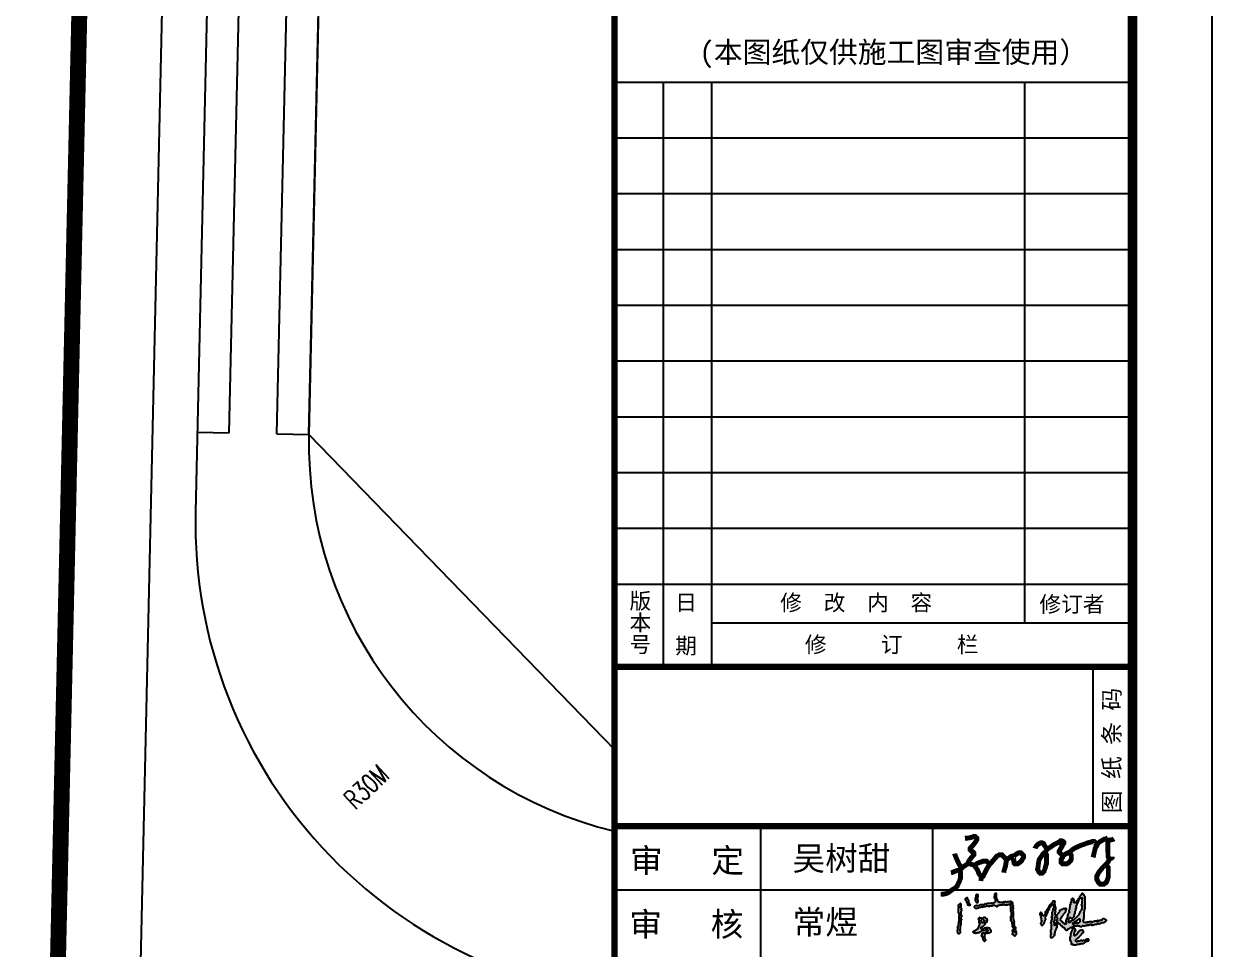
# Model space of a CAD drawing. Extents: x 37173252 to 74842692, y 59158332 to 118813339.
# Drawn here: x 37693182 to 37767752, y 59253276 to 59311342 of the extents above; entities that cross this region are included whole.
import ezdxf

# ---------------------------------------------------------------- set-up
doc = ezdxf.new("R2010")
doc.units = 0
doc.header["$LTSCALE"] = 1000
doc.header["$MEASUREMENT"] = 0
doc.linetypes.add('X-A7-L1-PLAN$0$DOTE', pattern=[2.42, 2, -0.2, 0.02, -0.2])
for name, color, linetype in [('1', 7, 'Continuous'), ('@YL', 2, 'Continuous'), ('DL_道路红线_干道网_', 6, 'Continuous'), ('DL_道路红线_支路网_', 1, 'Continuous'), ('KX_E3', 7, 'Continuous'), ('PUB_DIM', 3, 'Continuous'), ('TITEXT', 7, 'Continuous'), ('TITLIN', 7, 'Continuous'), ('TITLIN1', 3, 'Continuous'), ('WALL', 4, 'Continuous'), ('标准', 7, 'Continuous')]:
    doc.layers.add(name, color=color, linetype=linetype)
doc.styles.add('_TCH_DIM', font='SIMPLEX', dxfattribs={"bigfont": 'GBCBIG'})
doc.styles.add('DIM_FONT', font='superos.shx', dxfattribs={"width": 0.8, "bigfont": 'haiwenzw.shx'})
doc.styles.add('TITMK', font='simhei.ttf')
doc.styles.add('TITXC', font='simhei.ttf')
doc.styles.add('TITXH', font='')
doc.styles.add('TITXV', font='')
doc.styles.add('宋体', font='')
doc.styles.get('TITXH').set_extended_font_data('@SimSun')
doc.styles.get('TITXV').set_extended_font_data('SimSun')
doc.styles.get('宋体').set_extended_font_data('SimSun')
doc.dimstyles.new('DIMN500', dxfattribs={"dimscale": 5, "dimtxt": 300, "dimasz": 100, "dimexe": 250, "dimexo": 300, "dimgap": 150, "dimtad": 1, "dimdec": 0, "dimzin": 0, "dimdsep": 46, "dimtxsty": 'DIM_FONT', "dimblk": 'ARCHTICK', "dimcen": 0.09, "dimclrt": 7, "dimazin": 2, "dimtfac": 1, "dimtdec": 0, "dimtix": 1, "dimtmove": 2, "dimatfit": 3, "dimldrblk": 'ARCHTICK', "dimfxl": 0, "dimtolj": 1, "dimtzin": 0, "dimarcsym": 0})

# ---------------------------------------------------------------- blocks, each defined once
blk = doc.blocks.new('TITLEA')
blk.add_line((-500, 21532), (-500, 19532))
at = {"layer": 'TITLIN'}
for p, q in [((-4668, 19532), (-4668, 9970)), ((-2510, 19532), (-2510, 9970)), ((-6500, 18732), (0, 18732))]:
    blk.add_line(p, q, dxfattribs=at)
at = {"layer": 'TITLIN', "const_width": 80}
for points in [[(-6500, 21532), (-6500, 0)], [(-6500, 21532), (0, 21532)], [(-6500, 19532), (0, 19532)]]:
    blk.add_lwpolyline(points, dxfattribs=at)
at = {"layer": 'TITEXT', "style": 'TITMK'}
blk.add_text('图 纸 条 码', height=210, rotation=90, dxfattribs=at).set_placement((-157, 19695))
at = {"layer": 'TITEXT', "style": 'TITXV'}
for s, p in [('审   定', (-6306, 18952)), ('审   核', (-6315, 18152))]:
    blk.add_text(s, height=300, dxfattribs=at).set_placement(p)
blk = doc.blocks.new('TITLEA0')
at = {"layer": 'TITLIN'}
for p, q in [((-6500, 28871), (0, 28871)), ((-5892, 28871), (-5892, 21532)), ((-5284, 28871), (-5284, 21532)), ((-1355, 28871), (-1355, 22083)), ((-6500, 28171), (0, 28171)), ((-6500, 27471), (0, 27471)), ((-6500, 26771), (0, 26771)), ((-6500, 26071), (0, 26071)), ((-6500, 25371), (0, 25371)), ((-6500, 24671), (0, 24671)), ((-6500, 23971), (0, 23971)), ((-6500, 23271), (0, 23271)), ((-6500, 22571), (0, 22571)), ((-5284, 22083), (-47, 22083))]:
    blk.add_line(p, q, dxfattribs=at)
at = {"layer": 'TITLIN', "const_width": 80}
blk.add_lwpolyline([(-6500, 78726), (-6500, 21532)], dxfattribs=at)
at = {"layer": 'TITEXT', "style": 'TITXH'}
for s, p in [('版本号', (-6280, 22499)), ('日  期', (-5706, 22481))]:
    blk.add_text(s, height=200, rotation=270, dxfattribs=at).set_placement(p)
at = {"layer": 'TITEXT', "style": 'TITXV'}
for s, p in [('修  改  内  容', (-4421, 22238)), ('修订者', (-1169, 22219)), ('修     订     栏', (-4112, 21712))]:
    blk.add_text(s, height=200, dxfattribs=at).set_placement(p)
blk = doc.blocks.new('A$C0E0574E2')
h = blk.add_hatch(color=256)
h.paths.add_polyline_path([(517, -121), (517, -115), (527, -105), (532, -105), (532, -95), (527, -90), (527, -85), (522, -85), (517, -90), (512, -85), (507, -90), (501, -90), (486, -105), (481, -105), (481, -110), (476, -115), (476, -121), (471, -126), (466, -126), (455, -136), (450, -131), (450, -115), (455, -110), (455, -100), (460, -95), (460, -90), (466, -85), (460, -80), (460, -74), (455, -69), (440, -69), (435, -74), (435, -85), (430, -90), (430, -95), (425, -100), (425, -110), (419, -115), (425, -121), (419, -126), (419, -141), (414, -146), (419, -151), (414, -156), (414, -162), (419, -167), (414, -172), (419, -177), (419, -182), (425, -187), (425, -208), (430, -208), (435, -213), (440, -208), (445, -213), (471, -213), (476, -208), (496, -208), (501, -203), (507, -208), (512, -203), (532, -203), (537, -197), (542, -197), (558, -182), (573, -182), (578, -177), (578, -167), (573, -162), (568, -167), (563, -162), (558, -167), (553, -167), (542, -177), (537, -172), (532, -177), (527, -177), (522, -182), (517, -177), (507, -177), (501, -182), (481, -182), (476, -187), (471, -187), (460, -177), (481, -156), (486, -156), (491, -151), (491, -146)])
h.paths.add_polyline_path([(204, 23), (199, 28), (204, 33), (204, 38), (209, 43), (214, 49), (209, 54), (220, 64), (220, 74), (225, 79), (225, 84), (235, 95), (230, 100), (245, 115), (245, 120), (250, 125), (250, 131), (255, 136), (261, 136), (266, 141), (271, 141), (271, 136), (276, 131), (276, 125), (271, 120), (276, 115), (271, 110), (271, 105), (266, 100), (271, 95), (261, 84), (261, 74), (255, 69), (261, 64), (255, 59), (255, 54), (261, 49), (261, 43), (255, 38), (255, 33), (250, 28), (255, 23), (255, 8), (250, 2), (255, -3), (250, -8), (250, -18), (245, -23), (250, -28), (250, -39), (255, -44), (250, -49), (250, -80), (245, -85), (245, -95), (250, -100), (245, -105), (245, -110), (250, -115), (250, -121), (245, -126), (245, -146), (250, -151), (261, -151), (281, -131), (276, -126), (281, -121), (281, -115), (286, -110), (281, -105), (286, -100), (286, -95), (291, -90), (291, -80), (296, -74), (296, -69), (302, -64), (296, -59), (302, -54), (302, -44), (307, -39), (307, -28), (312, -23), (317, -28), (322, -28), (337, -44), (337, -49), (343, -49), (353, -59), (358, -59), (363, -64), (363, -69), (368, -69), (373, -74), (373, -80), (378, -85), (389, -85), (399, -74), (404, -74), (409, -69), (414, -69), (419, -64), (425, -64), (430, -59), (435, -59), (440, -54), (445, -54), (450, -49), (476, -49), (481, -44), (486, -49), (496, -49), (501, -54), (517, -54), (527, -44), (532, -49), (542, -49), (548, -44), (558, -44), (563, -39), (568, -44), (573, -39), (578, -44), (583, -39), (589, -39), (594, -33), (599, -33), (609, -44), (614, -39), (624, -39), (630, -33), (650, -33), (655, -28), (660, -28), (665, -33), (671, -28), (681, -28), (686, -23), (691, -18), (712, -18), (717, -13), (722, -13), (727, -8), (732, -3), (727, 2), (727, 8), (717, 8), (712, 13), (701, 13), (691, 2), (686, 2), (681, -3), (671, -3), (665, -8), (660, -3), (655, -3), (655, -8), (650, -13), (645, -8), (624, -8), (619, -13), (614, -13), (609, -18), (604, -13), (583, -13), (578, -18), (573, -13), (568, -18), (563, -13), (553, -23), (548, -18), (537, -18), (527, -8), (532, -3), (532, 8), (537, 13), (532, 18), (537, 23), (537, 59), (532, 64), (537, 69), (537, 74), (542, 79), (542, 95), (548, 100), (542, 105), (548, 110), (548, 120), (542, 125), (548, 131), (542, 136), (548, 141), (548, 151), (542, 156), (548, 161), (548, 192), (542, 197), (548, 202), (537, 213), (537, 218), (532, 223), (532, 228), (527, 233), (517, 233), (517, 228), (507, 218), (507, 213), (496, 202), (496, 197), (486, 187), (486, 182), (471, 167), (471, 156), (466, 151), (460, 156), (455, 151), (450, 151), (450, 167), (445, 172), (450, 177), (445, 182), (445, 187), (440, 187), (435, 192), (430, 187), (430, 182), (425, 177), (430, 172), (425, 167), (430, 161), (419, 151), (419, 136), (414, 131), (414, 115), (409, 110), (409, 90), (404, 84), (404, 79), (409, 74), (409, 69), (404, 64), (399, 59), (399, 54), (394, 49), (399, 43), (394, 38), (394, 33), (389, 28), (389, 18), (384, 13), (384, 8), (378, 2), (378, -23), (384, -28), (378, -33), (373, -33), (368, -33), (358, -23), (353, -23), (348, -18), (348, -13), (332, 2), (332, 13), (337, 18), (337, 23), (343, 28), (343, 33), (358, 49), (358, 54), (378, 74), (378, 90), (384, 95), (384, 100), (378, 100), (373, 105), (368, 100), (353, 100), (343, 90), (337, 95), (327, 84), (322, 84), (322, 74), (317, 69), (317, 64), (296, 43), (296, 28), (307, 18), (302, 13), (302, 8), (296, 2), (302, -3), (307, -8), (291, -23), (291, -28), (296, -33), (291, -39), (286, -39), (281, -44), (276, -39), (276, -33), (281, -28), (276, -23), (276, -18), (271, -13), (281, -3), (276, 2), (281, 8), (281, 28), (291, 38), (291, 43), (281, 54), (286, 59), (286, 69), (291, 74), (286, 79), (286, 90), (291, 95), (291, 100), (286, 105), (291, 110), (291, 115), (286, 120), (286, 136), (281, 136), (281, 146), (281, 156), (286, 161), (281, 167), (266, 167), (266, 161), (250, 146), (250, 141), (245, 136), (240, 136), (240, 131), (230, 120), (230, 115), (220, 105), (220, 100), (214, 95), (214, 90), (209, 84), (209, 79), (204, 74), (199, 74), (199, 69), (204, 64), (199, 59), (199, 54), (184, 38), (168, 54), (173, 59), (163, 69), (158, 69), (158, 64), (153, 59), (153, 49), (163, 38), (163, 33), (158, 28), (163, 23), (163, 8), (163, 2), (168, -3), (168, -8), (163, -13), (163, -23), (158, -28), (163, -33), (163, -39), (168, -44), (173, -44), (189, -28), (189, -18), (194, -13), (194, -8), (199, -3), (194, 2), (204, 13), (199, 18)])
h.paths.add_polyline_path([(399, 2), (404, 8), (404, 13), (409, 18), (414, 23), (419, 23), (425, 18), (435, 18), (450, 33), (450, 38), (455, 43), (455, 49), (450, 54), (460, 64), (460, 79), (466, 84), (466, 105), (471, 110), (471, 115), (466, 120), (471, 125), (471, 131), (476, 136), (476, 141), (481, 146), (481, 151), (486, 156), (486, 161), (491, 167), (491, 177), (501, 187), (501, 192), (507, 197), (522, 197), (522, 187), (517, 182), (522, 177), (522, 172), (517, 167), (517, 141), (512, 136), (517, 131), (517, 120), (522, 115), (517, 110), (517, 95), (512, 90), (512, 84), (501, 74), (501, 69), (496, 64), (496, 59), (491, 54), (491, 49), (445, 2), (440, 2), (435, -3), (430, -3), (425, -8), (419, -8), (419, -13), (414, -18), (404, -18), (399, -13), (399, -8), (404, -3)], flags=17)
h.paths.add_polyline_path([(435, -28), (440, -23), (445, -18), (450, -18), (455, -13), (460, -13), (466, -8), (471, -8), (471, -3), (476, 2), (481, 2), (491, 13), (496, 13), (501, 8), (501, -13), (486, -28), (481, -23), (476, -28), (455, -28), (445, -39)], flags=17)
h.paths.add_polyline_path([(-355, -90), (-349, -90), (-344, -85), (-324, -85), (-319, -80), (-308, -80), (-298, -90), (-308, -100), (-314, -100), (-319, -105), (-324, -105), (-329, -110), (-334, -115), (-339, -110), (-344, -110), (-349, -115), (-355, -115), (-355, -131), (-360, -136), (-355, -141), (-349, -141), (-344, -146), (-344, -151), (-349, -156), (-344, -162), (-344, -167), (-339, -172), (-339, -177), (-334, -182), (-329, -182), (-319, -172), (-329, -162), (-324, -156), (-334, -146), (-329, -141), (-329, -121), (-324, -115), (-319, -115), (-314, -110), (-308, -115), (-303, -110), (-283, -110), (-273, -100), (-273, -90), (-278, -85), (-278, -80), (-283, -74), (-283, -69), (-293, -69), (-298, -64), (-303, -69), (-308, -64), (-314, -69), (-319, -64), (-324, -69), (-334, -69), (-339, -74), (-344, -74), (-349, -80), (-355, -80), (-365, -69), (-349, -54), (-344, -54), (-324, -33), (-324, -28), (-308, -13), (-314, -8), (-308, -3), (-303, -3), (-303, 2), (-308, 8), (-308, 13), (-314, 13), (-324, 23), (-339, 23), (-339, 18), (-344, 13), (-344, 8), (-339, 2), (-334, 2), (-329, -3), (-334, -8), (-334, -13), (-329, -18), (-334, -23), (-339, -23), (-344, -18), (-349, -23), (-355, -23), (-360, -18), (-355, -13), (-360, -8), (-360, 2), (-349, 13), (-355, 18), (-370, 18), (-370, 23), (-375, 23), (-380, 18), (-385, 13), (-380, 8), (-380, 2), (-375, -3), (-375, -8), (-380, -8), (-380, -23), (-375, -23), (-375, -39), (-380, -44), (-375, -49), (-385, -59), (-385, -64), (-390, -69), (-390, -74), (-396, -80), (-401, -80), (-411, -90), (-416, -90), (-416, -95), (-421, -100), (-426, -95), (-431, -100), (-426, -105), (-421, -110), (-411, -110), (-406, -115), (-401, -110), (-396, -110), (-390, -105), (-385, -110), (-380, -105), (-375, -105), (-370, -100), (-365, -100)])
h.paths.add_polyline_path([(-457, 146), (-472, 161), (-467, 167), (-467, 172), (-472, 177), (-472, 182), (-478, 187), (-478, 197), (-488, 197), (-498, 187), (-498, 182), (-493, 177), (-493, 172), (-488, 167), (-488, 156), (-478, 146), (-478, 136), (-472, 136), (-467, 131), (-462, 131), (-457, 131), (-452, 136), (-457, 141)])
h.paths.add_polyline_path([(-385, 177), (-396, 187), (-390, 192), (-390, 202), (-385, 208), (-390, 213), (-385, 218), (-385, 223), (-390, 223), (-396, 228), (-406, 218), (-406, 197), (-411, 192), (-406, 187), (-411, 182), (-406, 177), (-411, 172), (-406, 167), (-406, 161), (-396, 151), (-390, 156), (-390, 161), (-385, 167)], flags=17)
h.paths.add_polyline_path([(-196, 136), (-175, 136), (-170, 141), (-165, 136), (-160, 141), (-155, 136), (-129, 136), (-124, 141), (-119, 136), (-114, 141), (-109, 141), (-103, 146), (-98, 141), (-109, 131), (-103, 125), (-103, 110), (-98, 105), (-103, 100), (-103, 90), (-98, 84), (-103, 79), (-98, 74), (-98, 59), (-93, 54), (-98, 49), (-98, 38), (-103, 33), (-98, 28), (-103, 23), (-98, 18), (-103, 13), (-98, 8), (-103, 2), (-98, -3), (-98, -8), (-93, -13), (-93, -28), (-88, -33), (-88, -54), (-83, -59), (-83, -64), (-78, -64), (-73, -69), (-78, -74), (-78, -80), (-83, -85), (-88, -90), (-88, -95), (-78, -95), (-73, -100), (-88, -115), (-88, -121), (-78, -131), (-73, -131), (-68, -136), (-62, -136), (-62, -131), (-57, -126), (-52, -121), (-52, -110), (-57, -105), (-52, -100), (-62, -90), (-57, -85), (-62, -80), (-57, -74), (-62, -69), (-57, -64), (-68, -54), (-68, -44), (-73, -44), (-73, -39), (-68, -33), (-78, -23), (-73, -18), (-68, -13), (-73, -8), (-78, -3), (-73, 2), (-78, 8), (-78, 28), (-83, 33), (-78, 38), (-78, 69), (-83, 74), (-78, 79), (-83, 84), (-83, 95), (-78, 100), (-83, 105), (-78, 110), (-83, 115), (-83, 120), (-78, 125), (-83, 131), (-83, 151), (-88, 151), (-93, 156), (-93, 161), (-98, 161), (-103, 167), (-109, 161), (-134, 161), (-139, 156), (-144, 161), (-155, 161), (-160, 156), (-165, 161), (-170, 156), (-196, 156), (-201, 161), (-206, 156), (-221, 172), (-221, 177), (-216, 182), (-221, 187), (-226, 192), (-226, 218), (-232, 223), (-226, 228), (-226, 233), (-237, 233), (-242, 228), (-242, 213), (-247, 208), (-247, 197), (-237, 187), (-237, 182), (-232, 177), (-237, 172), (-232, 167), (-237, 161), (-247, 151), (-252, 151), (-257, 146), (-262, 146), (-267, 151), (-273, 146), (-308, 146), (-314, 141), (-319, 141), (-324, 146), (-329, 141), (-334, 136), (-365, 136), (-370, 131), (-375, 131), (-380, 125), (-390, 125), (-396, 131), (-401, 125), (-411, 125), (-421, 115), (-411, 105), (-390, 105), (-385, 110), (-380, 110), (-375, 115), (-360, 115), (-355, 120), (-349, 115), (-344, 115), (-339, 120), (-324, 120), (-319, 120), (-314, 125), (-303, 125), (-298, 120), (-293, 125), (-288, 120), (-283, 125), (-262, 125), (-257, 131), (-242, 131), (-237, 125), (-232, 125), (-226, 120), (-221, 120), (-211, 131), (-201, 131)])
h.paths.add_polyline_path([(-534, 79), (-529, 84), (-534, 90), (-534, 95), (-529, 100), (-534, 105), (-534, 115), (-539, 120), (-534, 125), (-534, 141), (-539, 146), (-544, 146), (-560, 131), (-554, 125), (-560, 120), (-554, 115), (-549, 115), (-560, 105), (-560, 69), (-554, 64), (-554, 59), (-549, 54), (-554, 49), (-549, 43), (-549, 38), (-554, 33), (-554, 13), (-549, 8), (-554, 2), (-554, -18), (-560, -23), (-554, -28), (-554, -33), (-560, -39), (-560, -49), (-565, -54), (-565, -59), (-560, -64), (-565, -69), (-560, -74), (-565, -80), (-565, -85), (-570, -90), (-565, -95), (-570, -100), (-565, -105), (-565, -110), (-560, -115), (-549, -115), (-539, -105), (-539, -95), (-544, -90), (-544, -80), (-539, -74), (-539, -44), (-534, -39), (-534, 2), (-529, 8), (-534, 13), (-534, 28), (-529, 33), (-534, 38), (-529, 43), (-534, 49), (-534, 54), (-539, 59), (-534, 64)])
for points in [[(-196, 136), (-175, 136), (-170, 141), (-165, 136), (-160, 141), (-155, 136), (-129, 136), (-124, 141), (-119, 136), (-114, 141), (-109, 141), (-103, 146), (-98, 141), (-109, 131), (-103, 125), (-103, 110), (-98, 105), (-103, 100), (-103, 90), (-98, 84), (-103, 79), (-98, 74), (-98, 59), (-93, 54), (-98, 49), (-98, 38), (-103, 33), (-98, 28), (-103, 23), (-98, 18), (-103, 13), (-98, 8), (-103, 2), (-98, -3), (-98, -8), (-93, -13), (-93, -28), (-88, -33), (-88, -54), (-83, -59), (-83, -64), (-78, -64), (-73, -69), (-78, -74), (-78, -80), (-83, -85), (-88, -90), (-88, -95), (-78, -95), (-73, -100), (-88, -115), (-88, -121), (-78, -131), (-73, -131), (-68, -136), (-62, -136), (-62, -131), (-57, -126), (-52, -121), (-52, -110), (-57, -105), (-52, -100), (-62, -90), (-57, -85), (-62, -80), (-57, -74), (-62, -69), (-57, -64), (-68, -54), (-68, -44), (-73, -44), (-73, -39), (-68, -33), (-78, -23), (-73, -18), (-68, -13), (-73, -8), (-78, -3), (-73, 2), (-78, 8), (-78, 28), (-83, 33), (-78, 38), (-78, 69), (-83, 74), (-78, 79), (-83, 84), (-83, 95), (-78, 100), (-83, 105), (-78, 110), (-83, 115), (-83, 120), (-78, 125), (-83, 131), (-83, 151), (-88, 151), (-93, 156), (-93, 161), (-98, 161), (-103, 167), (-109, 161), (-134, 161), (-139, 156), (-144, 161), (-155, 161), (-160, 156), (-165, 161), (-170, 156), (-196, 156), (-201, 161), (-206, 156), (-221, 172), (-221, 177), (-216, 182), (-221, 187), (-226, 192), (-226, 218), (-232, 223), (-226, 228), (-226, 233), (-237, 233), (-242, 228), (-242, 213), (-247, 208), (-247, 197), (-237, 187), (-237, 182), (-232, 177), (-237, 172), (-232, 167), (-237, 161), (-247, 151), (-252, 151), (-257, 146), (-262, 146), (-267, 151), (-273, 146), (-308, 146), (-314, 141), (-319, 141), (-324, 146), (-329, 141), (-334, 136), (-365, 136), (-370, 131), (-375, 131), (-380, 125), (-390, 125), (-396, 131), (-401, 125), (-411, 125), (-421, 115), (-411, 105), (-390, 105), (-385, 110), (-380, 110), (-375, 115), (-360, 115), (-355, 120), (-349, 115), (-344, 115), (-339, 120), (-324, 120), (-319, 120), (-314, 125), (-303, 125), (-298, 120), (-293, 125), (-288, 120), (-283, 125), (-262, 125), (-257, 131), (-242, 131), (-237, 125), (-232, 125), (-226, 120), (-221, 120), (-211, 131), (-201, 131)], [(-385, 177), (-396, 187), (-390, 192), (-390, 202), (-385, 208), (-390, 213), (-385, 218), (-385, 223), (-390, 223), (-396, 228), (-406, 218), (-406, 197), (-411, 192), (-406, 187), (-411, 182), (-406, 177), (-411, 172), (-406, 167), (-406, 161), (-396, 151), (-390, 156), (-390, 161), (-385, 167)], [(204, 23), (199, 28), (204, 33), (204, 38), (209, 43), (214, 49), (209, 54), (220, 64), (220, 74), (225, 79), (225, 84), (235, 95), (230, 100), (245, 115), (245, 120), (250, 125), (250, 131), (255, 136), (261, 136), (266, 141), (271, 141), (271, 136), (276, 131), (276, 125), (271, 120), (276, 115), (271, 110), (271, 105), (266, 100), (271, 95), (261, 84), (261, 74), (255, 69), (261, 64), (255, 59), (255, 54), (261, 49), (261, 43), (255, 38), (255, 33), (250, 28), (255, 23), (255, 8), (250, 2), (255, -3), (250, -8), (250, -18), (245, -23), (250, -28), (250, -39), (255, -44), (250, -49), (250, -80), (245, -85), (245, -95), (250, -100), (245, -105), (245, -110), (250, -115), (250, -121), (245, -126), (245, -146), (250, -151), (261, -151), (281, -131), (276, -126), (281, -121), (281, -115), (286, -110), (281, -105), (286, -100), (286, -95), (291, -90), (291, -80), (296, -74), (296, -69), (302, -64), (296, -59), (302, -54), (302, -44), (307, -39), (307, -28), (312, -23), (317, -28), (322, -28), (337, -44), (337, -49), (343, -49), (353, -59), (358, -59), (363, -64), (363, -69), (368, -69), (373, -74), (373, -80), (378, -85), (389, -85), (399, -74), (404, -74), (409, -69), (414, -69), (419, -64), (425, -64), (430, -59), (435, -59), (440, -54), (445, -54), (450, -49), (476, -49), (481, -44), (486, -49), (496, -49), (501, -54), (517, -54), (527, -44), (532, -49), (542, -49), (548, -44), (558, -44), (563, -39), (568, -44), (573, -39), (578, -44), (583, -39), (589, -39), (594, -33), (599, -33), (609, -44), (614, -39), (624, -39), (630, -33), (650, -33), (655, -28), (660, -28), (665, -33), (671, -28), (681, -28), (686, -23), (691, -18), (712, -18), (717, -13), (722, -13), (727, -8), (732, -3), (727, 2), (727, 8), (717, 8), (712, 13), (701, 13), (691, 2), (686, 2), (681, -3), (671, -3), (665, -8), (660, -3), (655, -3), (655, -8), (650, -13), (645, -8), (624, -8), (619, -13), (614, -13), (609, -18), (604, -13), (583, -13), (578, -18), (573, -13), (568, -18), (563, -13), (553, -23), (548, -18), (537, -18), (527, -8), (532, -3), (532, 8), (537, 13), (532, 18), (537, 23), (537, 59), (532, 64), (537, 69), (537, 74), (542, 79), (542, 95), (548, 100), (542, 105), (548, 110), (548, 120), (542, 125), (548, 131), (542, 136), (548, 141), (548, 151), (542, 156), (548, 161), (548, 192), (542, 197), (548, 202), (537, 213), (537, 218), (532, 223), (532, 228), (527, 233), (517, 233), (517, 228), (507, 218), (507, 213), (496, 202), (496, 197), (486, 187), (486, 182), (471, 167), (471, 156), (466, 151), (460, 156), (455, 151), (450, 151), (450, 167), (445, 172), (450, 177), (445, 182), (445, 187), (440, 187), (435, 192), (430, 187), (430, 182), (425, 177), (430, 172), (425, 167), (430, 161), (419, 151), (419, 136), (414, 131), (414, 115), (409, 110), (409, 90), (404, 84), (404, 79), (409, 74), (409, 69), (404, 64), (399, 59), (399, 54), (394, 49), (399, 43), (394, 38), (394, 33), (389, 28), (389, 18), (384, 13), (384, 8), (378, 2), (378, -23), (384, -28), (378, -33), (373, -33), (368, -33), (358, -23), (353, -23), (348, -18), (348, -13), (332, 2), (332, 13), (337, 18), (337, 23), (343, 28), (343, 33), (358, 49), (358, 54), (378, 74), (378, 90), (384, 95), (384, 100), (378, 100), (373, 105), (368, 100), (353, 100), (343, 90), (337, 95), (327, 84), (322, 84), (322, 74), (317, 69), (317, 64), (296, 43), (296, 28), (307, 18), (302, 13), (302, 8), (296, 2), (302, -3), (307, -8), (291, -23), (291, -28), (296, -33), (291, -39), (286, -39), (281, -44), (276, -39), (276, -33), (281, -28), (276, -23), (276, -18), (271, -13), (281, -3), (276, 2), (281, 8), (281, 28), (291, 38), (291, 43), (281, 54), (286, 59), (286, 69), (291, 74), (286, 79), (286, 90), (291, 95), (291, 100), (286, 105), (291, 110), (291, 115), (286, 120), (286, 136), (281, 136), (281, 146), (281, 156), (286, 161), (281, 167), (266, 167), (266, 161), (250, 146), (250, 141), (245, 136), (240, 136), (240, 131), (230, 120), (230, 115), (220, 105), (220, 100), (214, 95), (214, 90), (209, 84), (209, 79), (204, 74), (199, 74), (199, 69), (204, 64), (199, 59), (199, 54), (184, 38), (168, 54), (173, 59), (163, 69), (158, 69), (158, 64), (153, 59), (153, 49), (163, 38), (163, 33), (158, 28), (163, 23), (163, 8), (163, 2), (168, -3), (168, -8), (163, -13), (163, -23), (158, -28), (163, -33), (163, -39), (168, -44), (173, -44), (189, -28), (189, -18), (194, -13), (194, -8), (199, -3), (194, 2), (204, 13), (199, 18)], [(-534, 79), (-529, 84), (-534, 90), (-534, 95), (-529, 100), (-534, 105), (-534, 115), (-539, 120), (-534, 125), (-534, 141), (-539, 146), (-544, 146), (-560, 131), (-554, 125), (-560, 120), (-554, 115), (-549, 115), (-560, 105), (-560, 69), (-554, 64), (-554, 59), (-549, 54), (-554, 49), (-549, 43), (-549, 38), (-554, 33), (-554, 13), (-549, 8), (-554, 2), (-554, -18), (-560, -23), (-554, -28), (-554, -33), (-560, -39), (-560, -49), (-565, -54), (-565, -59), (-560, -64), (-565, -69), (-560, -74), (-565, -80), (-565, -85), (-570, -90), (-565, -95), (-570, -100), (-565, -105), (-565, -110), (-560, -115), (-549, -115), (-539, -105), (-539, -95), (-544, -90), (-544, -80), (-539, -74), (-539, -44), (-534, -39), (-534, 2), (-529, 8), (-534, 13), (-534, 28), (-529, 33), (-534, 38), (-529, 43), (-534, 49), (-534, 54), (-539, 59), (-534, 64)], [(-457, 146), (-472, 161), (-467, 167), (-467, 172), (-472, 177), (-472, 182), (-478, 187), (-478, 197), (-488, 197), (-498, 187), (-498, 182), (-493, 177), (-493, 172), (-488, 167), (-488, 156), (-478, 146), (-478, 136), (-472, 136), (-467, 131), (-462, 131), (-457, 131), (-452, 136), (-457, 141)], [(399, 2), (404, 8), (404, 13), (409, 18), (414, 23), (419, 23), (425, 18), (435, 18), (450, 33), (450, 38), (455, 43), (455, 49), (450, 54), (460, 64), (460, 79), (466, 84), (466, 105), (471, 110), (471, 115), (466, 120), (471, 125), (471, 131), (476, 136), (476, 141), (481, 146), (481, 151), (486, 156), (486, 161), (491, 167), (491, 177), (501, 187), (501, 192), (507, 197), (522, 197), (522, 187), (517, 182), (522, 177), (522, 172), (517, 167), (517, 141), (512, 136), (517, 131), (517, 120), (522, 115), (517, 110), (517, 95), (512, 90), (512, 84), (501, 74), (501, 69), (496, 64), (496, 59), (491, 54), (491, 49), (445, 2), (440, 2), (435, -3), (430, -3), (425, -8), (419, -8), (419, -13), (414, -18), (404, -18), (399, -13), (399, -8), (404, -3)], [(-355, -90), (-349, -90), (-344, -85), (-324, -85), (-319, -80), (-308, -80), (-298, -90), (-308, -100), (-314, -100), (-319, -105), (-324, -105), (-329, -110), (-334, -115), (-339, -110), (-344, -110), (-349, -115), (-355, -115), (-355, -131), (-360, -136), (-355, -141), (-349, -141), (-344, -146), (-344, -151), (-349, -156), (-344, -162), (-344, -167), (-339, -172), (-339, -177), (-334, -182), (-329, -182), (-319, -172), (-329, -162), (-324, -156), (-334, -146), (-329, -141), (-329, -121), (-324, -115), (-319, -115), (-314, -110), (-308, -115), (-303, -110), (-283, -110), (-273, -100), (-273, -90), (-278, -85), (-278, -80), (-283, -74), (-283, -69), (-293, -69), (-298, -64), (-303, -69), (-308, -64), (-314, -69), (-319, -64), (-324, -69), (-334, -69), (-339, -74), (-344, -74), (-349, -80), (-355, -80), (-365, -69), (-349, -54), (-344, -54), (-324, -33), (-324, -28), (-308, -13), (-314, -8), (-308, -3), (-303, -3), (-303, 2), (-308, 8), (-308, 13), (-314, 13), (-324, 23), (-339, 23), (-339, 18), (-344, 13), (-344, 8), (-339, 2), (-334, 2), (-329, -3), (-334, -8), (-334, -13), (-329, -18), (-334, -23), (-339, -23), (-344, -18), (-349, -23), (-355, -23), (-360, -18), (-355, -13), (-360, -8), (-360, 2), (-349, 13), (-355, 18), (-370, 18), (-370, 23), (-375, 23), (-380, 18), (-385, 13), (-380, 8), (-380, 2), (-375, -3), (-375, -8), (-380, -8), (-380, -23), (-375, -23), (-375, -39), (-380, -44), (-375, -49), (-385, -59), (-385, -64), (-390, -69), (-390, -74), (-396, -80), (-401, -80), (-411, -90), (-416, -90), (-416, -95), (-421, -100), (-426, -95), (-431, -100), (-426, -105), (-421, -110), (-411, -110), (-406, -115), (-401, -110), (-396, -110), (-390, -105), (-385, -110), (-380, -105), (-375, -105), (-370, -100), (-365, -100)], [(435, -28), (440, -23), (445, -18), (450, -18), (455, -13), (460, -13), (466, -8), (471, -8), (471, -3), (476, 2), (481, 2), (491, 13), (496, 13), (501, 8), (501, -13), (486, -28), (481, -23), (476, -28), (455, -28), (445, -39)], [(517, -121), (517, -115), (527, -105), (532, -105), (532, -95), (527, -90), (527, -85), (522, -85), (517, -90), (512, -85), (507, -90), (501, -90), (486, -105), (481, -105), (481, -110), (476, -115), (476, -121), (471, -126), (466, -126), (455, -136), (450, -131), (450, -115), (455, -110), (455, -100), (460, -95), (460, -90), (466, -85), (460, -80), (460, -74), (455, -69), (440, -69), (435, -74), (435, -85), (430, -90), (430, -95), (425, -100), (425, -110), (419, -115), (425, -121), (419, -126), (419, -141), (414, -146), (419, -151), (414, -156), (414, -162), (419, -167), (414, -172), (419, -177), (419, -182), (425, -187), (425, -208), (430, -208), (435, -213), (440, -208), (445, -213), (471, -213), (476, -208), (496, -208), (501, -203), (507, -208), (512, -203), (532, -203), (537, -197), (542, -197), (558, -182), (573, -182), (578, -177), (578, -167), (573, -162), (568, -167), (563, -162), (558, -167), (553, -167), (542, -177), (537, -172), (532, -177), (527, -177), (522, -182), (517, -177), (507, -177), (501, -182), (481, -182), (476, -187), (471, -187), (460, -177), (481, -156), (486, -156), (491, -151), (491, -146)]]:
    blk.add_lwpolyline(points, close=True)
blk = doc.blocks.new('tk')
at = {"color": 7, "linetype": 'Continuous', "const_width": 307}
for points in [[(39408358, 59227087), (39408358, 59227127), (39408374, 59227199), (39408447, 59227320), (39408568, 59227479), (39408718, 59227647), (39408718, 59227767), (39408638, 59227847), (39408598, 59227847), (39408478, 59227967), (39408478, 59228047), (39408668, 59228255), (39408828, 59228455), (39408870, 59228531), (39408886, 59228563), (39408918, 59228607), (39408918, 59228687), (39408798, 59228807), (39408718, 59228807), (39408674, 59228779), (39408602, 59228755), (39408441, 59228713), (39408395, 59228704), (39408158, 59228687)], [(39416958, 59228647), (39416958, 59228687), (39416950, 59228723), (39416918, 59228767)], [(39413318, 59228007), (39413167, 59228214), (39413126, 59228291), (39413118, 59228327), (39413078, 59228367), (39413042, 59228375), (39412998, 59228407), (39412918, 59228407), (39412874, 59228375), (39412794, 59228335), (39412758, 59228327), (39412638, 59228207), (39412629, 59228173), (39412567, 59228081), (39412558, 59228047)], [(39413198, 59227767), (39413206, 59227803), (39413286, 59227963), (39413318, 59228007)], [(39413318, 59228007), (39413362, 59228039), (39413442, 59228079), (39413564, 59228158), (39413725, 59228278), (39413802, 59228319), (39413834, 59228335), (39414042, 59228439), (39414078, 59228447)], [(39414278, 59228247), (39414358, 59228367), (39414358, 59228447), (39414318, 59228487), (39414282, 59228495), (39414238, 59228527), (39414158, 59228527), (39414078, 59228447)], [(39414278, 59228247), (39414078, 59228447)], [(39414318, 59227607), (39414274, 59227639), (39414238, 59227647), (39414078, 59227807), (39414078, 59227887), (39414110, 59227931), (39414150, 59228011), (39414229, 59228133), (39414270, 59228211), (39414278, 59228247)], [(39414718, 59227807), (39414886, 59227957), (39415004, 59228038), (39415194, 59228135), (39415474, 59228259), (39415594, 59228299), (39415714, 59228339), (39415794, 59228375), (39415841, 59228393), (39416001, 59228433), (39416114, 59228461), (39416158, 59228487), (39416278, 59228487), (39416318, 59228447), (39416318, 59228407)], [(39416198, 59227487), (39416222, 59227570), (39416264, 59227771), (39416304, 59227931), (39416332, 59228044), (39416350, 59228091), (39416429, 59228213), (39416470, 59228291), (39416478, 59228327), (39416478, 59228367)], [(39416318, 59228367), (39416318, 59228407)], [(39416398, 59228367), (39416358, 59228407), (39416318, 59228407)], [(39416318, 59228367), (39416358, 59228327), (39416398, 59228367)], [(39416478, 59228367), (39416398, 59228367)], [(39416478, 59228367), (39416511, 59228377), (39416645, 59228478), (39416922, 59228639), (39416958, 59228647)], [(39417118, 59228567), (39417084, 59228576), (39416992, 59228638), (39416958, 59228647)], [(39417118, 59228567), (39417158, 59228567), (39417315, 59228583), (39417474, 59228621), (39417518, 59228647)], [(39417198, 59227407), (39417190, 59227443), (39417166, 59227491), (39417150, 59227523), (39417137, 59227568), (39417118, 59228567)], [(39407958, 59226847), (39407847, 59226974), (39407774, 59227095), (39407746, 59227163), (39407610, 59227451), (39407586, 59227523), (39407530, 59227651), (39407518, 59227727)], [(39408758, 59226967), (39408885, 59227078), (39408912, 59227096), (39409006, 59227147), (39409162, 59227195), (39409234, 59227219), (39409278, 59227247), (39409518, 59227247), (39409645, 59227137), (39409718, 59227087)], [(39409718, 59227087), (39409758, 59227087), (39409838, 59227167), (39409848, 59227199), (39410108, 59227496), (39410118, 59227527), (39410158, 59227567), (39410194, 59227575), (39410242, 59227599), (39410274, 59227615), (39410318, 59227647), (39410478, 59227647), (39410718, 59227407), (39410726, 59227371), (39410758, 59227327)], [(39410598, 59226527), (39410612, 59226644), (39410650, 59226763), (39410702, 59226930), (39410734, 59227124), (39410744, 59227171), (39410758, 59227287), (39410758, 59227327)], [(39410758, 59227327), (39410789, 59227337), (39411052, 59227548), (39411118, 59227567), (39411158, 59227567)], [(39411198, 59227407), (39411158, 59227407), (39411118, 59227447), (39411158, 59227487)], [(39411198, 59227407), (39411221, 59227365), (39411238, 59227127), (39411278, 59227087), (39411478, 59227087), (39411564, 59227158), (39411598, 59227167), (39411718, 59227287), (39411727, 59227321), (39411838, 59227487), (39411838, 59227607), (39411678, 59227767), (39411518, 59227767), (39411474, 59227739), (39411410, 59227709), (39411230, 59227577), (39411198, 59227567), (39411158, 59227567)], [(39411158, 59227487), (39411158, 59227567)], [(39411198, 59227447), (39411158, 59227487)], [(39411198, 59227407), (39411198, 59227447)], [(39413198, 59227767), (39413158, 59227767), (39413118, 59227767), (39413038, 59227687), (39413029, 59227653), (39412967, 59227561), (39412847, 59227400), (39412830, 59227371), (39412813, 59227324), (39412775, 59227125), (39412740, 59226809), (39412718, 59226767), (39412718, 59226727), (39412750, 59226683), (39412766, 59226651), (39412790, 59226603), (39412798, 59226567), (39412878, 59226487), (39412998, 59226487), (39413118, 59226607), (39413126, 59226643), (39413166, 59226723), (39413184, 59226771), (39413252, 59227044), (39413278, 59227087), (39413278, 59227647), (39413246, 59227691), (39413230, 59227723), (39413198, 59227767)], [(39414318, 59227607), (39414306, 59227531), (39414286, 59227483), (39414269, 59227453), (39414198, 59227367), (39414198, 59227167), (39414278, 59227087), (39414558, 59227087), (39414602, 59227119), (39414638, 59227127), (39414798, 59227287), (39414806, 59227323), (39414838, 59227367), (39414838, 59227607), (39414727, 59227773), (39414718, 59227807)], [(39414318, 59227607), (39414362, 59227639), (39414442, 59227679), (39414566, 59227751), (39414634, 59227779), (39414682, 59227799), (39414718, 59227807)], [(39417038, 59227047), (39417047, 59227080), (39417148, 59227214), (39417166, 59227243), (39417186, 59227291), (39417198, 59227367), (39417198, 59227407)], [(39417198, 59227407), (39417238, 59227407), (39417358, 59227447), (39417398, 59227487), (39417398, 59227527)], [(39406638, 59225167), (39406835, 59225183), (39407042, 59225235), (39407104, 59225266), (39407354, 59225455), (39407432, 59225496), (39407524, 59225558), (39407558, 59225567), (39407678, 59225687), (39407686, 59225723), (39407806, 59225963), (39407824, 59226011), (39407852, 59226124), (39407878, 59226167), (39407878, 59226567), (39407846, 59226611), (39407838, 59226647), (39407838, 59226687)], [(39407278, 59226527), (39407354, 59226539), (39407681, 59226673), (39407798, 59226687), (39407838, 59226687)], [(39407838, 59226687), (39407958, 59226807), (39407958, 59226847)], [(39407958, 59226847), (39407992, 59226856), (39408324, 59227078), (39408358, 59227087)], [(39408758, 59226967), (39408714, 59226999), (39408634, 59227033), (39408474, 59227075), (39408398, 59227087), (39408358, 59227087)], [(39409198, 59226247), (39409127, 59226333), (39409030, 59226483), (39408986, 59226603), (39408950, 59226683), (39408926, 59226731), (39408758, 59226967)], [(39409198, 59226247), (39409242, 59226279), (39409278, 59226287), (39409318, 59226327), (39409326, 59226363), (39409350, 59226411), (39409527, 59226761), (39409709, 59227053), (39409718, 59227087)], [(39417038, 59227047), (39416998, 59227047), (39416758, 59226807), (39416748, 59226775), (39416568, 59226559), (39416550, 59226531), (39416470, 59226371), (39416438, 59226327), (39416438, 59226087), (39416470, 59226043), (39416510, 59225963), (39416518, 59225927), (39416638, 59225807), (39416878, 59225807), (39416964, 59225878), (39416998, 59225887), (39417038, 59225927), (39417047, 59225961), (39417094, 59226055), (39417133, 59226204), (39417158, 59226247), (39417158, 59226847), (39417087, 59226933), (39417070, 59226963), (39417046, 59227011), (39417038, 59227047)], [(39409158, 59226007), (39409172, 59226124), (39409186, 59226171), (39409198, 59226247)]]:
    blk.add_lwpolyline(points, dxfattribs=at)
at = {"layer": 'TITLIN1'}
blk.add_lwpolyline([(38829176, 59126781), (39423676, 59126781), (39423676, 59547281), (38829176, 59547281)], close=True, dxfattribs=at)
at = {"layer": 'TITLIN1', "const_width": 600}
blk.add_lwpolyline([(38841676, 59131781), (39418676, 59131781), (39418676, 59542281), (38841676, 59542281)], close=True, dxfattribs=at)
blk.add_lwpolyline([(38841676, 59131781), (39418676, 59131781), (39418676, 59542281), (38841676, 59542281)], close=True, dxfattribs=at)
at = {"xscale": 5.000000000000001, "yscale": 5.000000000000001, "zscale": 5.000000000000001}
for name in ['TITLEA0', 'TITLEA']:
    blk.add_blockref(name, (39418676, 59131781), dxfattribs=at)
at = {"color": 4, "xscale": 7.199999999998, "yscale": 7.199999999998, "zscale": 7.199999999998}
blk.add_blockref('A$C0E0574E2', (39411767, 59223540), dxfattribs=at)
at = {"layer": '1', "color": 1, "style": 'TITXC'}
for s, p in [('吴树甜', (39397346, 59226676)), ('常煜', (39397346, 59222676))]:
    blk.add_text(s, height=1500, dxfattribs=at).set_placement(p)
blk = doc.blocks.new('_ArchTick')
at = {"color": 0, "linetype": 'ByBlock', "const_width": 0.4}
blk.add_lwpolyline([(-0.5, -0.5), (0.5, 0.5)], dxfattribs=at)
blk = doc.blocks.new('*D75')
at = {"layer": 'Defpoints', "color": 0}
for p in [(37701496, 59526832), (37706707, 59526715), (37694842, 59231779)]:
    blk.add_point(p, dxfattribs=at)
at = {"layer": 'PUB_DIM', "color": 0, "lineweight": -2}
for p, q in [((37700054, 59231661), (37706707, 59526715)), ((37702995, 59526798), (37707957, 59526686)), ((37696342, 59231745), (37701304, 59231633))]:
    blk.add_line(p, q, dxfattribs=at)
at = {"layer": 'PUB_DIM', "color": 0, "lineweight": -2, "xscale": 500, "yscale": 500, "zscale": 500}
for p, rotation in [((37706707, 59526715), 88.70825982277167), ((37700054, 59231661), 268.7082598227717)]:
    blk.add_blockref('_ArchTick', p, dxfattribs=dict(at, rotation=rotation))
at = {"layer": 'PUB_DIM', "color": 7, "insert": (37701881, 59379222), "char_height": 1500, "attachment_point": 5, "rotation": 88.70826, "style": 'DIM_FONT'}
blk.add_mtext('\\A1;295.1M', dxfattribs=at)

msp = doc.modelspace()

# ---------------------------------------------------------------- linework, layer by layer
at = {"layer": '@YL', "color": 1, "linetype": 'X-A7-L1-PLAN$0$DOTE', "ltscale": 2.5, "const_width": 1000}
msp.add_lwpolyline([(37694858.26, 59231778.41), (37701511.4, 59526832.09), (37402493.41, 59547172.78), (37392946.21, 59406824.38), (37234493.34, 59409016.47), (37199554.05, 59261853.02), (37199371.96, 59235158.03)], close=True, dxfattribs=at)
at = {"layer": 'DL_道路红线_干道网_', "color": 8}
for p, q in [((37709067.45, 59285607.29), (37713905.34, 59500157.83)), ((37711066.95, 59285562.2), (37715904.83, 59500112.75)), ((37711074.84, 59285562.15), (37715912.72, 59500112.69)), ((37706068.22, 59285674.92), (37707195.38, 59335662.21)), ((37704068.73, 59285720), (37706068.22, 59285674.92)), ((37709067.45, 59285607.29), (37711066.95, 59285562.2)), ((37711066.95, 59285562.2), (37730251.65, 59265805.69)), ((37711074.84, 59285562.15), (37730251.65, 59265813.76))]:
    msp.add_line(p, q, dxfattribs=at)
msp.add_arc((37736068.48, 59284998.57), 25000, 178.70826, 256.5454796, dxfattribs=at)
at = {"layer": 'DL_道路红线_支路网_', "color": 4}
msp.add_line((37708908.66, 59500361.34), (37703955.29, 59280689.21), dxfattribs=at)
msp.add_arc((37733947.66, 59280012.92), 30000, 178.7082599, 269.6092021, dxfattribs=at)
at = {"layer": 'KX_E3'}
msp.add_lwpolyline([(37730251.65, 59513209.77), (37715912.72, 59500112.69), (37715912.72, 59500112.69), (37711074.84, 59285562.15), (37711074.84, 59285562.15), (37730251.65, 59265813.76)], dxfattribs=at)
at = {"layer": 'PUB_DIM'}
msp.add_lwpolyline([(37716851.11, 59264005.83, 0, 0, 0), (37712632.16, 59260055.73, 264, 0, 0), (37712048.17, 59259508.96, 0, 0, 0)], format="xyseb", dxfattribs=at)
at = {"layer": 'WALL'}
msp.add_lwpolyline([(37694842.48, 59231778.52), (37701495.62, 59526832.19)], dxfattribs=at)

# ---------------------------------------------------------------- block references
msp.add_blockref('tk', (-1655924.43, 31550.97), dxfattribs=at)

# ---------------------------------------------------------------- texts
at = {"layer": 'PUB_DIM', "color": 7, "style": '_TCH_DIM', "width": 0.705882}
msp.add_text('R30M', height=1190, rotation=43.1150272, dxfattribs=at).set_placement((37713965.62, 59261996.01))
at = {"layer": '标准', "color": 0, "linetype": 'Continuous', "style": '宋体'}
msp.add_text('(本图纸仅供施工图审查使用）', height=1324.5523, dxfattribs=at).set_placement((37735577.5, 59308899.71))

# ---------------------------------------------------------------- dimensions: what is measured, and where the dimension line sits
at = {"layer": 'PUB_DIM'}
dim = msp.add_aligned_dim(p1=(37694842.48, 59231778.52), p2=(37701495.62, 59526832.19), distance=-5213.02, text='295.1M', dimstyle='DIMN500', dxfattribs=at)
dim.commit()
dim.dimension.update_dxf_attribs({"geometry": '*D75', "text_midpoint": (37701881.13, 59379221.65)})

doc.saveas('drawing.dxf')
